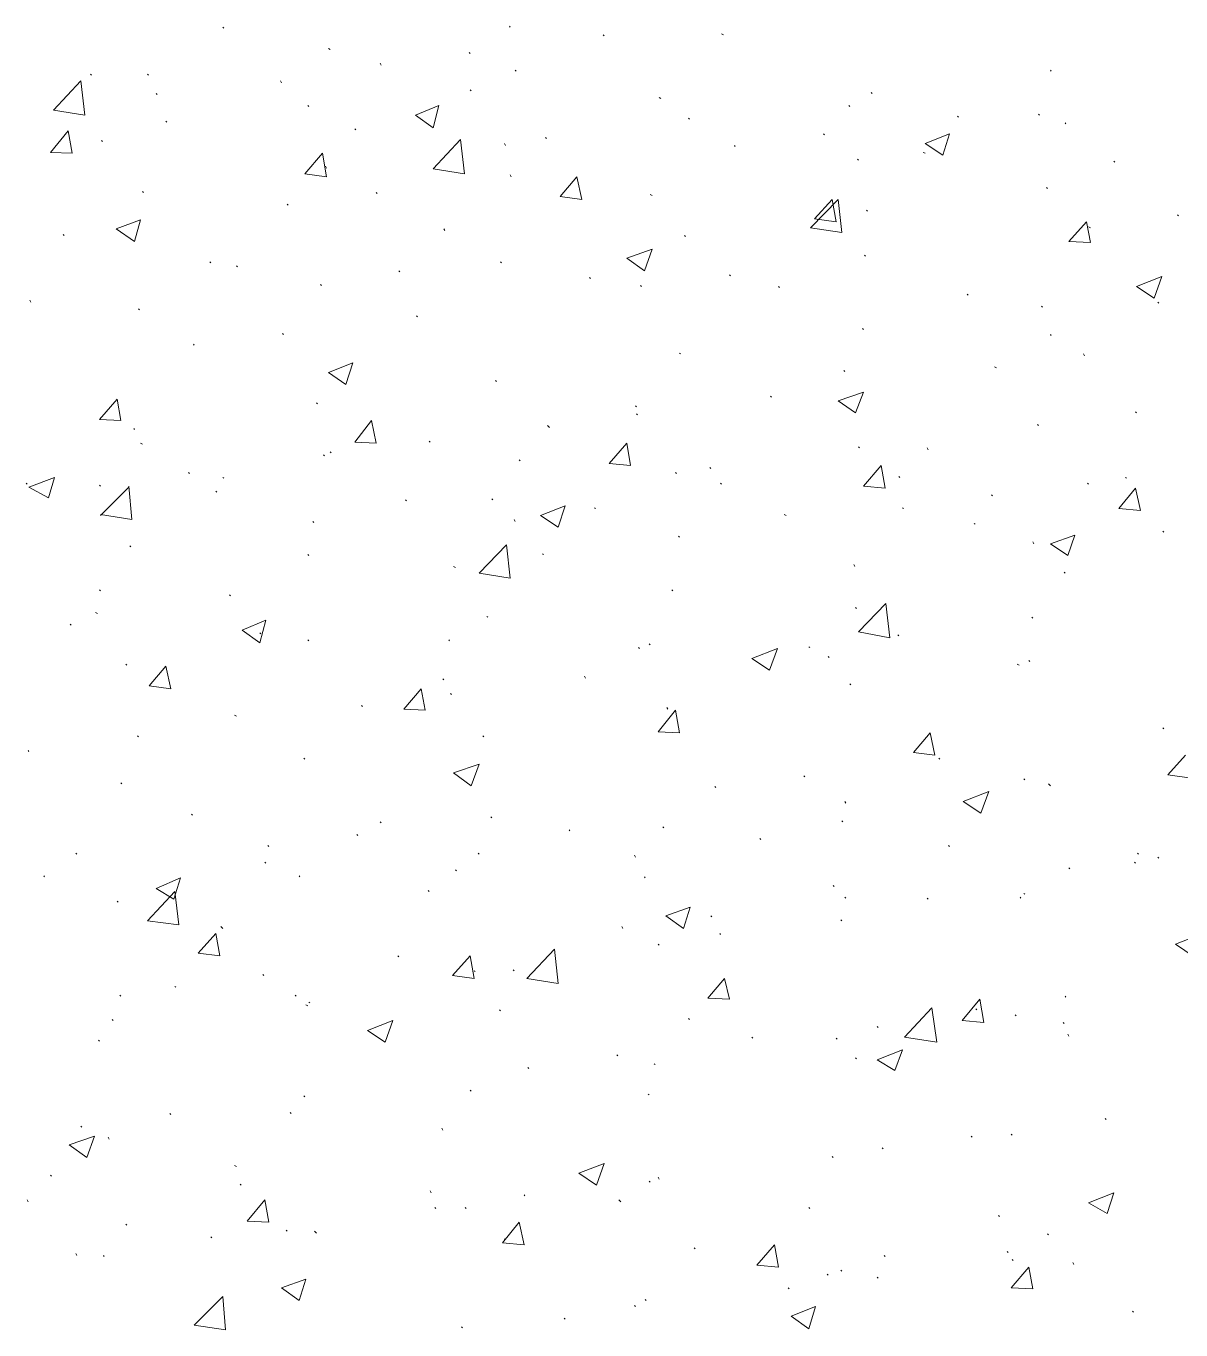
# Model space of a CAD drawing. Header units: millimetres. Extents: x 2928 to 3112, y 1220 to 1280.
# Drawn here: x 2953.253 to 2955.221, y 1253.297 to 1255.517 of the extents above; entities that cross this region are included whole.
import ezdxf

# ---------------------------------------------------------------- set-up
doc = ezdxf.new("R2010")
doc.units = ezdxf.units.MM

msp = doc.modelspace()

# ---------------------------------------------------------------- linework, layer by layer
at = {"color": 92, "linetype": 'Continuous', "lineweight": 13, "true_color": 0x00b800}
for points in [[(2954.07817, 1255.51549), (2954.0765, 1255.51716), (2954.0765, 1255.51716)], [(2953.58983, 1255.51382), (2953.58816, 1255.51549), (2953.58816, 1255.51549)], [(2954.23817, 1255.50049), (2954.2365, 1255.50216), (2954.2365, 1255.50216)], [(2954.4415, 1255.50216), (2954.43817, 1255.50382), (2954.43817, 1255.50382)], [(2953.7715, 1255.47716), (2953.76816, 1255.47882), (2953.76816, 1255.47882)], [(2953.85816, 1255.45049), (2953.8565, 1255.45382), (2953.8565, 1255.45382)], [(2954.00983, 1255.47049), (2954.00817, 1255.47216), (2954.00817, 1255.47216)], [(2953.36482, 1255.43382), (2953.36316, 1255.43549), (2953.36316, 1255.43549)], [(2953.46149, 1255.43382), (2953.45982, 1255.43549), (2953.45982, 1255.43549)], [(2954.08817, 1255.44049), (2954.0865, 1255.44216), (2954.0865, 1255.44216)], [(2954.99985, 1255.44049), (2954.99818, 1255.44216), (2954.99818, 1255.44216)], [(2953.29982, 1255.37382), (2953.34649, 1255.42382), (2953.34649, 1255.42382)], [(2953.35316, 1255.36549), (2953.34649, 1255.42382), (2953.34649, 1255.42382)], [(2953.68816, 1255.42049), (2953.68649, 1255.42382), (2953.68649, 1255.42382)], [(2954.0115, 1255.40716), (2954.00983, 1255.40882), (2954.00983, 1255.40882)], [(2953.47649, 1255.40049), (2953.47482, 1255.40216), (2953.47482, 1255.40216)], [(2954.33484, 1255.39382), (2954.3315, 1255.39549), (2954.3315, 1255.39549)], [(2954.69484, 1255.40216), (2954.69317, 1255.40382), (2954.69317, 1255.40382)], [(2953.29982, 1255.37382), (2953.35316, 1255.36549), (2953.35316, 1255.36549)], [(2953.73483, 1255.38049), (2953.73316, 1255.38216), (2953.73316, 1255.38216)], [(2953.9165, 1255.36549), (2953.9565, 1255.38216), (2953.9565, 1255.38216)], [(2953.9165, 1255.36549), (2953.9465, 1255.34382), (2953.9465, 1255.34382)], [(2953.9465, 1255.34382), (2953.9565, 1255.38216), (2953.9565, 1255.38216)], [(2954.65651, 1255.38049), (2954.65484, 1255.38216), (2954.65484, 1255.38216)], [(2954.84151, 1255.36216), (2954.83984, 1255.36382), (2954.83984, 1255.36382)], [(2954.97985, 1255.36549), (2954.97818, 1255.36716), (2954.97818, 1255.36716)], [(2953.49316, 1255.35382), (2953.49149, 1255.35549), (2953.49149, 1255.35549)], [(2953.81483, 1255.34049), (2953.81316, 1255.34216), (2953.81316, 1255.34216)], [(2954.38317, 1255.35882), (2954.3815, 1255.36049), (2954.3815, 1255.36049)], [(2955.02485, 1255.35049), (2955.02318, 1255.35216), (2955.02318, 1255.35216)], [(2953.29482, 1255.30216), (2953.32482, 1255.33882), (2953.32482, 1255.33882)], [(2953.33149, 1255.30049), (2953.32482, 1255.33882), (2953.32482, 1255.33882)], [(2953.38316, 1255.32049), (2953.38149, 1255.32216), (2953.38149, 1255.32216)], [(2953.9465, 1255.27382), (2953.99316, 1255.32382), (2953.99316, 1255.32382)], [(2953.99983, 1255.26549), (2953.99316, 1255.32382), (2953.99316, 1255.32382)], [(2954.06983, 1255.31382), (2954.06817, 1255.31716), (2954.06817, 1255.31716)], [(2954.13983, 1255.32549), (2954.13817, 1255.32716), (2954.13817, 1255.32716)], [(2954.61317, 1255.33216), (2954.61151, 1255.33382), (2954.61151, 1255.33382)], [(2954.78484, 1255.31716), (2954.82651, 1255.33382), (2954.82651, 1255.33382)], [(2954.78484, 1255.31716), (2954.81484, 1255.29716), (2954.81484, 1255.29716)], [(2954.81484, 1255.29716), (2954.82651, 1255.33382), (2954.82651, 1255.33382)], [(2953.29482, 1255.30216), (2953.33149, 1255.30049), (2953.33149, 1255.30049)], [(2953.72816, 1255.26549), (2953.75816, 1255.30049), (2953.75816, 1255.30049)], [(2953.76483, 1255.26049), (2953.75816, 1255.30049), (2953.75816, 1255.30049)], [(2954.46151, 1255.31216), (2954.45984, 1255.31382), (2954.45984, 1255.31382)], [(2954.46151, 1255.31216), (2954.45984, 1255.31382), (2954.45984, 1255.31382)], [(2954.78484, 1255.30049), (2954.78151, 1255.30216), (2954.78151, 1255.30216)], [(2953.76483, 1255.27549), (2953.76316, 1255.27882), (2953.76316, 1255.27882)], [(2953.9465, 1255.27382), (2953.99983, 1255.26549), (2953.99983, 1255.26549)], [(2954.67151, 1255.28882), (2954.66984, 1255.29049), (2954.66984, 1255.29049)], [(2955.10818, 1255.28549), (2955.10651, 1255.28715), (2955.10651, 1255.28715)], [(2953.72816, 1255.26549), (2953.76483, 1255.26049), (2953.76483, 1255.26049)], [(2954.07983, 1255.26049), (2954.07817, 1255.26382), (2954.07817, 1255.26382)], [(2954.16317, 1255.22715), (2954.1915, 1255.26049), (2954.1915, 1255.26049)], [(2954.19983, 1255.22215), (2954.1915, 1255.26049), (2954.1915, 1255.26049)], [(2953.45316, 1255.23382), (2953.45149, 1255.23549), (2953.45149, 1255.23549)], [(2953.8515, 1255.23215), (2953.84983, 1255.23382), (2953.84983, 1255.23382)], [(2954.31984, 1255.22882), (2954.3165, 1255.23049), (2954.3165, 1255.23049)], [(2954.99318, 1255.24049), (2954.99151, 1255.24215), (2954.99151, 1255.24215)], [(2953.69983, 1255.21215), (2953.69816, 1255.21382), (2953.69816, 1255.21382)], [(2954.16317, 1255.22715), (2954.19983, 1255.22215), (2954.19983, 1255.22215)], [(2954.58984, 1255.17382), (2954.63651, 1255.22215), (2954.63651, 1255.22215)], [(2954.59651, 1255.18882), (2954.62651, 1255.22215), (2954.62651, 1255.22215)], [(2954.63317, 1255.18382), (2954.62651, 1255.22215), (2954.62651, 1255.22215)], [(2954.64317, 1255.16549), (2954.63651, 1255.22215), (2954.63651, 1255.22215)], [(2953.40649, 1255.17215), (2953.44816, 1255.18715), (2953.44816, 1255.18715)], [(2953.43816, 1255.15049), (2953.44816, 1255.18715), (2953.44816, 1255.18715)], [(2954.59651, 1255.18882), (2954.63317, 1255.18382), (2954.63317, 1255.18382)], [(2954.68651, 1255.20215), (2954.68484, 1255.20382), (2954.68484, 1255.20382)], [(2955.02985, 1255.15049), (2955.05985, 1255.18382), (2955.05985, 1255.18382)], [(2955.06651, 1255.14882), (2955.05985, 1255.18382), (2955.05985, 1255.18382)], [(2955.21652, 1255.19382), (2955.21485, 1255.19549), (2955.21485, 1255.19549)], [(2953.31816, 1255.16049), (2953.31649, 1255.16215), (2953.31649, 1255.16215)], [(2953.40649, 1255.17215), (2953.43816, 1255.15049), (2953.43816, 1255.15049)], [(2953.9665, 1255.16882), (2953.96483, 1255.17215), (2953.96483, 1255.17215)], [(2954.58984, 1255.17382), (2954.64317, 1255.16549), (2954.64317, 1255.16549)], [(2955.06651, 1255.17382), (2955.06318, 1255.17549), (2955.06318, 1255.17549)], [(2954.3765, 1255.15882), (2954.37484, 1255.16049), (2954.37484, 1255.16049)], [(2955.02985, 1255.15049), (2955.06651, 1255.14882), (2955.06651, 1255.14882)], [(2954.2765, 1255.12215), (2954.31984, 1255.13715), (2954.31984, 1255.13715)], [(2954.2765, 1255.12215), (2954.3065, 1255.10049), (2954.3065, 1255.10049)], [(2954.3065, 1255.10049), (2954.31984, 1255.13715), (2954.31984, 1255.13715)], [(2954.68317, 1255.12549), (2954.68151, 1255.12715), (2954.68151, 1255.12715)], [(2953.56816, 1255.11382), (2953.56649, 1255.11549), (2953.56649, 1255.11549)], [(2953.61316, 1255.10715), (2953.61149, 1255.10882), (2953.61149, 1255.10882)], [(2953.88983, 1255.09882), (2953.88816, 1255.10049), (2953.88816, 1255.10049)], [(2954.06317, 1255.11382), (2954.0615, 1255.11549), (2954.0615, 1255.11549)], [(2953.75649, 1255.07549), (2953.75483, 1255.07715), (2953.75483, 1255.07715)], [(2954.21483, 1255.08715), (2954.21317, 1255.08882), (2954.21317, 1255.08882)], [(2954.3015, 1255.07382), (2954.29984, 1255.07549), (2954.29984, 1255.07549)], [(2954.45317, 1255.09215), (2954.4515, 1255.09382), (2954.4515, 1255.09382)], [(2954.53651, 1255.07215), (2954.53484, 1255.07382), (2954.53484, 1255.07382)], [(2955.14485, 1255.07382), (2955.18818, 1255.09049), (2955.18818, 1255.09049)], [(2955.14485, 1255.07382), (2955.17485, 1255.05382), (2955.17485, 1255.05382)], [(2955.17485, 1255.05382), (2955.18818, 1255.09049), (2955.18818, 1255.09049)], [(2954.85818, 1255.05882), (2954.85651, 1255.06048), (2954.85651, 1255.06048)], [(2953.26149, 1255.04715), (2953.25982, 1255.05048), (2953.25982, 1255.05048)], [(2953.44649, 1255.03382), (2953.44482, 1255.03548), (2953.44482, 1255.03548)], [(2954.98485, 1255.03882), (2954.98318, 1255.04048), (2954.98318, 1255.04048)], [(2955.18318, 1255.04548), (2955.18152, 1255.04715), (2955.18152, 1255.04715)], [(2953.91983, 1255.02215), (2953.91816, 1255.02382), (2953.91816, 1255.02382)], [(2953.69149, 1254.99215), (2953.68983, 1254.99382), (2953.68983, 1254.99382)], [(2954.67984, 1255.00048), (2954.67817, 1255.00215), (2954.67817, 1255.00215)], [(2954.99985, 1254.99048), (2954.99818, 1254.99215), (2954.99818, 1254.99215)], [(2953.53983, 1254.97382), (2953.53816, 1254.97548), (2953.53816, 1254.97548)], [(2953.76816, 1254.92715), (2953.80983, 1254.94382), (2953.80983, 1254.94382)], [(2953.79816, 1254.90715), (2953.80983, 1254.94382), (2953.80983, 1254.94382)], [(2954.36817, 1254.95882), (2954.3665, 1254.96048), (2954.3665, 1254.96048)], [(2955.05651, 1254.95548), (2955.05485, 1254.95882), (2955.05485, 1254.95882)], [(2953.76816, 1254.92715), (2953.79816, 1254.90715), (2953.79816, 1254.90715)], [(2954.64817, 1254.92882), (2954.64651, 1254.93048), (2954.64651, 1254.93048)], [(2954.90651, 1254.93548), (2954.90318, 1254.93715), (2954.90318, 1254.93715)], [(2954.05483, 1254.91215), (2954.05317, 1254.91382), (2954.05317, 1254.91382)], [(2953.37816, 1254.84715), (2953.40816, 1254.88215), (2953.40816, 1254.88215)], [(2953.41482, 1254.84548), (2953.40816, 1254.88215), (2953.40816, 1254.88215)], [(2953.74983, 1254.87382), (2953.74816, 1254.87548), (2953.74816, 1254.87548)], [(2954.52317, 1254.88548), (2954.52151, 1254.88715), (2954.52151, 1254.88715)], [(2954.63651, 1254.87882), (2954.67984, 1254.89382), (2954.67984, 1254.89382)], [(2954.63651, 1254.87882), (2954.66651, 1254.85882), (2954.66651, 1254.85882)], [(2954.66651, 1254.85882), (2954.67984, 1254.89382), (2954.67984, 1254.89382)], [(2954.29317, 1254.86882), (2954.2915, 1254.87048), (2954.2915, 1254.87048)], [(2954.29484, 1254.85548), (2954.29317, 1254.85715), (2954.29317, 1254.85715)], [(2955.14485, 1254.85882), (2955.14318, 1254.86048), (2955.14318, 1254.86048)], [(2953.37816, 1254.84715), (2953.41482, 1254.84548), (2953.41482, 1254.84548)], [(2953.43816, 1254.83048), (2953.43649, 1254.83215), (2953.43649, 1254.83215)], [(2953.81316, 1254.80881), (2953.8415, 1254.84548), (2953.8415, 1254.84548)], [(2953.84983, 1254.80715), (2953.8415, 1254.84548), (2953.8415, 1254.84548)], [(2954.14483, 1254.83382), (2954.1415, 1254.83715), (2954.1415, 1254.83715)], [(2954.97818, 1254.83715), (2954.97651, 1254.83882), (2954.97651, 1254.83882)], [(2953.45149, 1254.80548), (2953.44816, 1254.80715), (2953.44816, 1254.80715)], [(2953.81316, 1254.80881), (2953.84983, 1254.80715), (2953.84983, 1254.80715)], [(2953.9415, 1254.80881), (2953.93983, 1254.81048), (2953.93983, 1254.81048)], [(2954.2465, 1254.77215), (2954.2765, 1254.80715), (2954.2765, 1254.80715)], [(2954.28317, 1254.76881), (2954.2765, 1254.80715), (2954.2765, 1254.80715)], [(2953.7615, 1254.78548), (2953.75983, 1254.78715), (2953.75983, 1254.78715)], [(2953.77316, 1254.79048), (2953.7715, 1254.79215), (2953.7715, 1254.79215)], [(2954.67317, 1254.79881), (2954.67151, 1254.80048), (2954.67151, 1254.80048)], [(2954.78984, 1254.79548), (2954.78818, 1254.79881), (2954.78818, 1254.79881)], [(2954.09483, 1254.77715), (2954.09317, 1254.77881), (2954.09317, 1254.77881)], [(2954.2465, 1254.77215), (2954.28317, 1254.76881), (2954.28317, 1254.76881)], [(2954.41984, 1254.76381), (2954.41817, 1254.76548), (2954.41817, 1254.76548)], [(2954.67984, 1254.73381), (2954.70984, 1254.76881), (2954.70984, 1254.76881)], [(2954.71651, 1254.73048), (2954.70984, 1254.76881), (2954.70984, 1254.76881)], [(2953.25815, 1254.73215), (2953.30149, 1254.74881), (2953.30149, 1254.74881)], [(2953.29149, 1254.71381), (2953.30149, 1254.74881), (2953.30149, 1254.74881)], [(2953.53149, 1254.75548), (2953.52983, 1254.75715), (2953.52983, 1254.75715)], [(2953.58983, 1254.74715), (2953.58816, 1254.74881), (2953.58816, 1254.74881)], [(2954.3615, 1254.75548), (2954.35984, 1254.75715), (2954.35984, 1254.75715)], [(2954.74151, 1254.74881), (2954.73984, 1254.75048), (2954.73984, 1254.75048)], [(2955.12818, 1254.74715), (2955.12651, 1254.74881), (2955.12651, 1254.74881)], [(2953.25482, 1254.73715), (2953.25315, 1254.73881), (2953.25315, 1254.73881)], [(2953.25815, 1254.73215), (2953.29149, 1254.71381), (2953.29149, 1254.71381)], [(2953.37982, 1254.73381), (2953.37816, 1254.73548), (2953.37816, 1254.73548)], [(2953.37982, 1254.68381), (2953.42816, 1254.73215), (2953.42816, 1254.73215)], [(2953.43316, 1254.67715), (2953.42816, 1254.73381), (2953.42816, 1254.73381)], [(2953.57816, 1254.72381), (2953.57649, 1254.72548), (2953.57649, 1254.72548)], [(2954.43817, 1254.73715), (2954.4365, 1254.73881), (2954.4365, 1254.73881)], [(2954.67984, 1254.73381), (2954.71651, 1254.73048), (2954.71651, 1254.73048)], [(2954.89984, 1254.71715), (2954.89818, 1254.71881), (2954.89818, 1254.71881)], [(2955.06318, 1254.73715), (2955.06151, 1254.73881), (2955.06151, 1254.73881)], [(2955.11485, 1254.69548), (2955.14318, 1254.73048), (2955.14318, 1254.73048)], [(2955.15151, 1254.69215), (2955.14318, 1254.73048), (2955.14318, 1254.73048)], [(2953.9015, 1254.70881), (2953.89983, 1254.71048), (2953.89983, 1254.71048)], [(2954.04817, 1254.71048), (2954.0465, 1254.71215), (2954.0465, 1254.71215)], [(2954.12983, 1254.68381), (2954.1715, 1254.70048), (2954.1715, 1254.70048)], [(2954.15983, 1254.66381), (2954.1715, 1254.70048), (2954.1715, 1254.70048)], [(2954.22317, 1254.69548), (2954.2215, 1254.69715), (2954.2215, 1254.69715)], [(2954.74818, 1254.69548), (2954.74651, 1254.69715), (2954.74651, 1254.69715)], [(2955.11485, 1254.69548), (2955.15151, 1254.69215), (2955.15151, 1254.69215)], [(2953.37982, 1254.68548), (2953.43316, 1254.67715), (2953.43316, 1254.67715)], [(2953.74316, 1254.67215), (2953.74149, 1254.67381), (2953.74149, 1254.67381)], [(2954.0865, 1254.67381), (2954.08483, 1254.67715), (2954.08483, 1254.67715)], [(2954.12983, 1254.68381), (2954.15983, 1254.66381), (2954.15983, 1254.66381)], [(2954.54817, 1254.68381), (2954.54484, 1254.68548), (2954.54484, 1254.68548)], [(2954.86984, 1254.66881), (2954.86818, 1254.67048), (2954.86818, 1254.67048)], [(2955.19152, 1254.65548), (2955.18985, 1254.65715), (2955.18985, 1254.65715)], [(2953.43149, 1254.63048), (2953.42982, 1254.63215), (2953.42982, 1254.63215)], [(2954.02483, 1254.58548), (2954.0715, 1254.63381), (2954.0715, 1254.63381)], [(2954.07817, 1254.57714), (2954.0715, 1254.63381), (2954.0715, 1254.63381)], [(2954.3665, 1254.64715), (2954.36484, 1254.64881), (2954.36484, 1254.64881)], [(2954.96985, 1254.63548), (2954.96818, 1254.63881), (2954.96818, 1254.63881)], [(2954.99818, 1254.63548), (2955.03985, 1254.65048), (2955.03985, 1254.65048)], [(2954.99818, 1254.63548), (2955.02818, 1254.61548), (2955.02818, 1254.61548)], [(2955.02818, 1254.61548), (2955.03985, 1254.65048), (2955.03985, 1254.65048)], [(2953.73483, 1254.61548), (2953.73316, 1254.61715), (2953.73316, 1254.61715)], [(2954.13483, 1254.61715), (2954.13317, 1254.61881), (2954.13317, 1254.61881)], [(2953.98483, 1254.59548), (2953.9815, 1254.59715), (2953.9815, 1254.59715)], [(2954.02483, 1254.58548), (2954.07817, 1254.57714), (2954.07817, 1254.57714)], [(2954.66484, 1254.59715), (2954.66317, 1254.60048), (2954.66317, 1254.60048)], [(2955.02318, 1254.58548), (2955.02151, 1254.58714), (2955.02151, 1254.58714)], [(2953.37982, 1254.55548), (2953.37816, 1254.55714), (2953.37816, 1254.55714)], [(2953.60149, 1254.54714), (2953.59983, 1254.54881), (2953.59983, 1254.54881)], [(2954.35484, 1254.55548), (2954.35317, 1254.55714), (2954.35317, 1254.55714)], [(2953.37482, 1254.51714), (2953.37149, 1254.51881), (2953.37149, 1254.51881)], [(2954.66817, 1254.52548), (2954.66651, 1254.52714), (2954.66651, 1254.52714)], [(2954.67151, 1254.48548), (2954.71818, 1254.53381), (2954.71818, 1254.53381)], [(2954.72484, 1254.47548), (2954.71818, 1254.53381), (2954.71818, 1254.53381)], [(2953.32982, 1254.49714), (2953.32816, 1254.49881), (2953.32816, 1254.49881)], [(2953.62149, 1254.48881), (2953.66149, 1254.50548), (2953.66149, 1254.50548)], [(2953.65149, 1254.46714), (2953.66149, 1254.50548), (2953.66149, 1254.50548)], [(2954.03983, 1254.51048), (2954.03817, 1254.51214), (2954.03817, 1254.51214)], [(2954.96818, 1254.50881), (2954.96651, 1254.51048), (2954.96651, 1254.51048)], [(2953.62149, 1254.48881), (2953.65149, 1254.46714), (2953.65149, 1254.46714)], [(2953.65316, 1254.48214), (2953.65149, 1254.48381), (2953.65149, 1254.48381)], [(2954.67151, 1254.48548), (2954.72484, 1254.47548), (2954.72484, 1254.47548)], [(2954.73984, 1254.47881), (2954.73818, 1254.48048), (2954.73818, 1254.48048)], [(2953.73483, 1254.47048), (2953.73316, 1254.47214), (2953.73316, 1254.47214)], [(2953.97483, 1254.47048), (2953.97316, 1254.47214), (2953.97316, 1254.47214)], [(2954.29817, 1254.45714), (2954.2965, 1254.45881), (2954.2965, 1254.45881)], [(2954.3165, 1254.46381), (2954.31484, 1254.46548), (2954.31484, 1254.46548)], [(2954.48984, 1254.44048), (2954.53317, 1254.45714), (2954.53317, 1254.45714)], [(2954.51984, 1254.42048), (2954.53317, 1254.45714), (2954.53317, 1254.45714)], [(2954.58817, 1254.45881), (2954.58651, 1254.46048), (2954.58651, 1254.46048)], [(2953.42482, 1254.42881), (2953.42316, 1254.43048), (2953.42316, 1254.43048)], [(2954.48984, 1254.44048), (2954.51984, 1254.42048), (2954.51984, 1254.42048)], [(2954.62151, 1254.44214), (2954.61984, 1254.44381), (2954.61984, 1254.44381)], [(2954.94485, 1254.42881), (2954.94151, 1254.43048), (2954.94151, 1254.43048)], [(2954.96318, 1254.43548), (2954.96151, 1254.43714), (2954.96151, 1254.43714)], [(2953.46316, 1254.39381), (2953.49149, 1254.42714), (2953.49149, 1254.42714)], [(2953.49982, 1254.38881), (2953.49149, 1254.42714), (2953.49149, 1254.42714)], [(2954.2065, 1254.40714), (2954.20483, 1254.41048), (2954.20483, 1254.41048)], [(2953.46316, 1254.39381), (2953.49982, 1254.38881), (2953.49982, 1254.38881)], [(2953.8965, 1254.35381), (2953.9265, 1254.38881), (2953.9265, 1254.38881)], [(2953.93316, 1254.35214), (2953.9265, 1254.38881), (2953.9265, 1254.38881)], [(2953.96483, 1254.40381), (2953.96316, 1254.40548), (2953.96316, 1254.40548)], [(2954.65817, 1254.39548), (2954.65651, 1254.39714), (2954.65651, 1254.39714)], [(2953.97816, 1254.37881), (2953.9765, 1254.38048), (2953.9765, 1254.38048)], [(2953.61149, 1254.34214), (2953.60816, 1254.34381), (2953.60816, 1254.34381)], [(2953.8265, 1254.35881), (2953.82483, 1254.36047), (2953.82483, 1254.36047)], [(2953.8965, 1254.35381), (2953.93316, 1254.35214), (2953.93316, 1254.35214)], [(2954.32984, 1254.31547), (2954.35984, 1254.35214), (2954.35984, 1254.35214)], [(2954.3465, 1254.35381), (2954.34484, 1254.35714), (2954.34484, 1254.35714)], [(2954.3665, 1254.31381), (2954.35984, 1254.35214), (2954.35984, 1254.35214)], [(2955.19152, 1254.32047), (2955.18985, 1254.32214), (2955.18985, 1254.32214)], [(2953.44482, 1254.30714), (2953.44316, 1254.30881), (2953.44316, 1254.30881)], [(2954.03317, 1254.30714), (2954.0315, 1254.30881), (2954.0315, 1254.30881)], [(2954.32984, 1254.31547), (2954.3665, 1254.31381), (2954.3665, 1254.31381)], [(2954.76484, 1254.28047), (2954.79318, 1254.31381), (2954.79318, 1254.31381)], [(2954.80151, 1254.27547), (2954.79318, 1254.31381), (2954.79318, 1254.31381)], [(2953.25815, 1254.28214), (2953.25649, 1254.28381), (2953.25649, 1254.28381)], [(2954.76484, 1254.28047), (2954.80151, 1254.27547), (2954.80151, 1254.27547)], [(2955.19818, 1254.24214), (2955.22818, 1254.27547), (2955.22818, 1254.27547)], [(2953.72816, 1254.26881), (2953.72649, 1254.27047), (2953.72649, 1254.27047)], [(2953.9815, 1254.24547), (2954.02483, 1254.26047), (2954.02483, 1254.26047)], [(2954.0115, 1254.22381), (2954.02483, 1254.26047), (2954.02483, 1254.26047)], [(2954.80984, 1254.26881), (2954.80818, 1254.27047), (2954.80818, 1254.27047)], [(2953.9815, 1254.24547), (2954.0115, 1254.22381), (2954.0115, 1254.22381)], [(2954.57984, 1254.23881), (2954.57817, 1254.24047), (2954.57817, 1254.24047)], [(2954.95485, 1254.23381), (2954.95318, 1254.23547), (2954.95318, 1254.23547)], [(2955.19818, 1254.24214), (2955.23485, 1254.23714), (2955.23485, 1254.23714)], [(2953.41649, 1254.22714), (2953.41482, 1254.22881), (2953.41482, 1254.22881)], [(2954.42817, 1254.22047), (2954.4265, 1254.22214), (2954.4265, 1254.22214)], [(2954.84984, 1254.19714), (2954.89318, 1254.21381), (2954.89318, 1254.21381)], [(2954.87984, 1254.17714), (2954.89318, 1254.21381), (2954.89318, 1254.21381)], [(2954.99818, 1254.22381), (2954.99485, 1254.22714), (2954.99485, 1254.22714)], [(2954.64984, 1254.19381), (2954.64817, 1254.19714), (2954.64817, 1254.19714)], [(2954.84984, 1254.19714), (2954.87984, 1254.17714), (2954.87984, 1254.17714)], [(2953.53649, 1254.17381), (2953.53483, 1254.17547), (2953.53483, 1254.17547)], [(2954.0465, 1254.16881), (2954.04483, 1254.17047), (2954.04483, 1254.17047)], [(2954.64484, 1254.16214), (2954.64317, 1254.16381), (2954.64317, 1254.16381)], [(2953.81816, 1254.13881), (2953.8165, 1254.14047), (2953.8165, 1254.14047)], [(2953.85816, 1254.16047), (2953.8565, 1254.16214), (2953.8565, 1254.16214)], [(2954.17983, 1254.14714), (2954.17817, 1254.14881), (2954.17817, 1254.14881)], [(2954.33984, 1254.15214), (2954.33817, 1254.15381), (2954.33817, 1254.15381)], [(2953.66649, 1254.12047), (2953.66483, 1254.12214), (2953.66483, 1254.12214)], [(2954.50484, 1254.13214), (2954.50317, 1254.13381), (2954.50317, 1254.13381)], [(2954.82651, 1254.12047), (2954.82484, 1254.12214), (2954.82484, 1254.12214)], [(2953.33982, 1254.10714), (2953.33816, 1254.1088), (2953.33816, 1254.1088)], [(2954.02483, 1254.10714), (2954.02317, 1254.1088), (2954.02317, 1254.1088)], [(2954.2915, 1254.10214), (2954.28984, 1254.10547), (2954.28984, 1254.10547)], [(2955.14818, 1254.10714), (2955.14651, 1254.1088), (2955.14651, 1254.1088)], [(2955.18318, 1254.10047), (2955.18152, 1254.10214), (2955.18152, 1254.10214)], [(2953.66149, 1254.09214), (2953.65983, 1254.0938), (2953.65983, 1254.0938)], [(2953.9865, 1254.0788), (2953.98483, 1254.08047), (2953.98483, 1254.08047)], [(2955.03151, 1254.08214), (2955.02985, 1254.0838), (2955.02985, 1254.0838)], [(2955.14318, 1254.09214), (2955.14151, 1254.0938), (2955.14151, 1254.0938)], [(2953.28482, 1254.0688), (2953.28315, 1254.07047), (2953.28315, 1254.07047)], [(2953.47482, 1254.0488), (2953.51649, 1254.06714), (2953.51649, 1254.06714)], [(2953.50482, 1254.03047), (2953.51649, 1254.06714), (2953.51649, 1254.06714)], [(2953.71983, 1254.0688), (2953.71816, 1254.07047), (2953.71816, 1254.07047)], [(2954.30817, 1254.06714), (2954.3065, 1254.0688), (2954.3065, 1254.0688)], [(2954.62984, 1254.05214), (2954.62817, 1254.0538), (2954.62817, 1254.0538)], [(2953.45982, 1253.9938), (2953.50649, 1254.0438), (2953.50649, 1254.0438)], [(2953.47482, 1254.0488), (2953.50482, 1254.03047), (2953.50482, 1254.03047)], [(2953.51316, 1253.98714), (2953.50649, 1254.0438), (2953.50649, 1254.0438)], [(2953.93983, 1254.0438), (2953.93816, 1254.04547), (2953.93816, 1254.04547)], [(2954.64984, 1254.03214), (2954.64817, 1254.0338), (2954.64817, 1254.0338)], [(2954.78984, 1254.03047), (2954.78818, 1254.03214), (2954.78818, 1254.03214)], [(2954.94818, 1254.03214), (2954.94651, 1254.0338), (2954.94651, 1254.0338)], [(2954.95485, 1254.0388), (2954.95318, 1254.04047), (2954.95318, 1254.04047)], [(2953.40982, 1254.02547), (2953.40816, 1254.02714), (2953.40816, 1254.02714)], [(2954.34317, 1254.00214), (2954.38484, 1254.01714), (2954.38484, 1254.01714)], [(2954.37317, 1253.98047), (2954.38484, 1254.01714), (2954.38484, 1254.01714)], [(2953.45982, 1253.9938), (2953.51316, 1253.98714), (2953.51316, 1253.98714)], [(2954.34317, 1254.00214), (2954.37317, 1253.98047), (2954.37317, 1253.98047)], [(2954.4215, 1254.00047), (2954.41984, 1254.00214), (2954.41984, 1254.00214)], [(2954.64317, 1253.9938), (2954.64151, 1253.99547), (2954.64151, 1253.99547)], [(2953.54649, 1253.9388), (2953.57649, 1253.97214), (2953.57649, 1253.97214)], [(2953.58316, 1253.9338), (2953.57649, 1253.97214), (2953.57649, 1253.97214)], [(2953.58816, 1253.98047), (2953.58483, 1253.9838), (2953.58483, 1253.9838)], [(2954.26984, 1253.98047), (2954.26817, 1253.9838), (2954.26817, 1253.9838)], [(2954.4365, 1253.97047), (2954.43484, 1253.97214), (2954.43484, 1253.97214)], [(2955.21152, 1253.9538), (2955.25318, 1253.97047), (2955.25318, 1253.97047)], [(2954.1065, 1253.89547), (2954.15317, 1253.94547), (2954.15317, 1253.94547)], [(2954.15983, 1253.88713), (2954.15317, 1253.94547), (2954.15317, 1253.94547)], [(2954.3315, 1253.95214), (2954.32984, 1253.9538), (2954.32984, 1253.9538)], [(2955.21152, 1253.9538), (2955.24318, 1253.93214), (2955.24318, 1253.93214)], [(2953.54649, 1253.9388), (2953.58316, 1253.9338), (2953.58316, 1253.9338)], [(2953.88816, 1253.93214), (2953.8865, 1253.9338), (2953.8865, 1253.9338)], [(2953.97983, 1253.90047), (2954.00983, 1253.9338), (2954.00983, 1253.9338)], [(2954.0165, 1253.89547), (2954.00983, 1253.9338), (2954.00983, 1253.9338)], [(2953.65816, 1253.90047), (2953.65649, 1253.90214), (2953.65649, 1253.90214)], [(2953.97983, 1253.90047), (2954.0165, 1253.89547), (2954.0165, 1253.89547)], [(2954.01817, 1253.90714), (2954.0165, 1253.9088), (2954.0165, 1253.9088)], [(2954.08483, 1253.9088), (2954.08317, 1253.91047), (2954.08317, 1253.91047)], [(2953.50816, 1253.88047), (2953.50649, 1253.88213), (2953.50649, 1253.88213)], [(2954.1065, 1253.89547), (2954.15983, 1253.88713), (2954.15983, 1253.88713)], [(2954.41484, 1253.86213), (2954.44317, 1253.89547), (2954.44317, 1253.89547)], [(2954.4515, 1253.86047), (2954.44317, 1253.89547), (2954.44317, 1253.89547)], [(2953.41482, 1253.86547), (2953.41316, 1253.86713), (2953.41316, 1253.86713)], [(2953.71316, 1253.86547), (2953.71149, 1253.86713), (2953.71149, 1253.86713)], [(2953.73649, 1253.8538), (2953.73483, 1253.85547), (2953.73483, 1253.85547)], [(2954.41484, 1253.86213), (2954.4515, 1253.86047), (2954.4515, 1253.86047)], [(2954.84818, 1253.8238), (2954.87818, 1253.86047), (2954.87818, 1253.86047)], [(2954.88484, 1253.82047), (2954.87818, 1253.86047), (2954.87818, 1253.86047)], [(2955.02485, 1253.8638), (2955.02318, 1253.86547), (2955.02318, 1253.86547)], [(2953.73316, 1253.8488), (2953.72983, 1253.85047), (2953.72983, 1253.85047)], [(2954.0615, 1253.84047), (2954.05983, 1253.84213), (2954.05983, 1253.84213)], [(2954.74984, 1253.79547), (2954.79651, 1253.84547), (2954.79651, 1253.84547)], [(2954.80484, 1253.78713), (2954.79651, 1253.84547), (2954.79651, 1253.84547)], [(2954.87318, 1253.84213), (2954.87151, 1253.8438), (2954.87151, 1253.8438)], [(2954.93985, 1253.83213), (2954.93818, 1253.8338), (2954.93818, 1253.8338)], [(2953.40149, 1253.8238), (2953.39982, 1253.82547), (2953.39982, 1253.82547)], [(2953.83483, 1253.80713), (2953.87816, 1253.8238), (2953.87816, 1253.8238)], [(2953.86483, 1253.78713), (2953.87816, 1253.8238), (2953.87816, 1253.8238)], [(2954.38317, 1253.82547), (2954.3815, 1253.82713), (2954.3815, 1253.82713)], [(2954.70484, 1253.81213), (2954.70318, 1253.8138), (2954.70318, 1253.8138)], [(2954.84818, 1253.8238), (2954.88484, 1253.82047), (2954.88484, 1253.82047)], [(2955.02151, 1253.8188), (2955.01985, 1253.82047), (2955.01985, 1253.82047)], [(2953.37816, 1253.7888), (2953.37649, 1253.79047), (2953.37649, 1253.79047)], [(2953.83483, 1253.80713), (2953.86483, 1253.78713), (2953.86483, 1253.78713)], [(2954.49151, 1253.7938), (2954.48984, 1253.79547), (2954.48984, 1253.79547)], [(2954.63484, 1253.79213), (2954.63317, 1253.7938), (2954.63317, 1253.7938)], [(2954.74984, 1253.79547), (2954.80484, 1253.78713), (2954.80484, 1253.78713)], [(2955.02985, 1253.79713), (2955.02818, 1253.80047), (2955.02818, 1253.80047)], [(2954.2615, 1253.7638), (2954.25984, 1253.76547), (2954.25984, 1253.76547)], [(2954.70318, 1253.75713), (2954.74651, 1253.7738), (2954.74651, 1253.7738)], [(2954.73318, 1253.7388), (2954.74651, 1253.7738), (2954.74651, 1253.7738)], [(2954.10983, 1253.74213), (2954.10817, 1253.7438), (2954.10817, 1253.7438)], [(2954.32484, 1253.7488), (2954.32317, 1253.75047), (2954.32317, 1253.75047)], [(2954.66817, 1253.7588), (2954.66651, 1253.76047), (2954.66651, 1253.76047)], [(2954.70318, 1253.75713), (2954.73318, 1253.7388), (2954.73318, 1253.7388)], [(2954.0115, 1253.7038), (2954.00983, 1253.70547), (2954.00983, 1253.70547)], [(2954.31484, 1253.69713), (2954.31317, 1253.6988), (2954.31317, 1253.6988)], [(2953.72816, 1253.6938), (2953.72649, 1253.69547), (2953.72649, 1253.69547)], [(2953.49982, 1253.6638), (2953.49816, 1253.66547), (2953.49816, 1253.66547)], [(2953.70483, 1253.66547), (2953.70316, 1253.66713), (2953.70316, 1253.66713)], [(2955.09318, 1253.65546), (2955.09151, 1253.65713), (2955.09151, 1253.65713)], [(2953.34816, 1253.64213), (2953.34649, 1253.6438), (2953.34649, 1253.6438)], [(2953.96316, 1253.63713), (2953.9615, 1253.64046), (2953.9615, 1253.64046)], [(2954.93318, 1253.6288), (2954.93151, 1253.63046), (2954.93151, 1253.63046)], [(2953.32649, 1253.61213), (2953.36982, 1253.62713), (2953.36982, 1253.62713)], [(2953.32649, 1253.61213), (2953.35649, 1253.59046), (2953.35649, 1253.59046)], [(2953.35649, 1253.59046), (2953.36982, 1253.62713), (2953.36982, 1253.62713)], [(2953.39482, 1253.62213), (2953.39316, 1253.62546), (2953.39316, 1253.62546)], [(2954.86484, 1253.62546), (2954.86318, 1253.62713), (2954.86318, 1253.62713)], [(2954.62817, 1253.59046), (2954.62651, 1253.59213), (2954.62651, 1253.59213)], [(2954.71318, 1253.60546), (2954.71151, 1253.60713), (2954.71151, 1253.60713)], [(2953.61149, 1253.57546), (2953.60816, 1253.57713), (2953.60816, 1253.57713)], [(2954.19483, 1253.5638), (2954.23817, 1253.58046), (2954.23817, 1253.58046)], [(2954.19483, 1253.5638), (2954.22483, 1253.5438), (2954.22483, 1253.5438)], [(2954.22483, 1253.5438), (2954.23817, 1253.58046), (2954.23817, 1253.58046)], [(2953.29649, 1253.5588), (2953.29482, 1253.56046), (2953.29482, 1253.56046)], [(2953.61983, 1253.5438), (2953.61816, 1253.54546), (2953.61816, 1253.54546)], [(2954.3165, 1253.5488), (2954.31484, 1253.55046), (2954.31484, 1253.55046)], [(2954.3315, 1253.5538), (2954.32984, 1253.55713), (2954.32984, 1253.55713)], [(2953.25649, 1253.51546), (2953.25482, 1253.5188), (2953.25482, 1253.5188)], [(2953.62983, 1253.48213), (2953.65983, 1253.5188), (2953.65983, 1253.5188)], [(2953.66649, 1253.48046), (2953.65983, 1253.5188), (2953.65983, 1253.5188)], [(2953.94316, 1253.53046), (2953.9415, 1253.5338), (2953.9415, 1253.5338)], [(2954.10317, 1253.52546), (2954.1015, 1253.52713), (2954.1015, 1253.52713)], [(2954.2665, 1253.51546), (2954.26317, 1253.5188), (2954.26317, 1253.5188)], [(2955.06318, 1253.5138), (2955.10651, 1253.53046), (2955.10651, 1253.53046)], [(2955.09485, 1253.49546), (2955.10651, 1253.53046), (2955.10651, 1253.53046)], [(2953.9515, 1253.5038), (2953.94983, 1253.50546), (2953.94983, 1253.50546)], [(2954.00317, 1253.5038), (2954.0015, 1253.50546), (2954.0015, 1253.50546)], [(2954.58817, 1253.5038), (2954.58651, 1253.50546), (2954.58651, 1253.50546)], [(2955.06318, 1253.5138), (2955.09485, 1253.49546), (2955.09485, 1253.49546)], [(2953.42482, 1253.47546), (2953.42316, 1253.47713), (2953.42316, 1253.47713)], [(2953.62983, 1253.48213), (2953.66649, 1253.48046), (2953.66649, 1253.48046)], [(2954.06483, 1253.44546), (2954.09317, 1253.48046), (2954.09317, 1253.48046)], [(2954.1015, 1253.44213), (2954.09317, 1253.48046), (2954.09317, 1253.48046)], [(2954.91151, 1253.49046), (2954.90984, 1253.49213), (2954.90984, 1253.49213)], [(2953.56983, 1253.4538), (2953.56816, 1253.45546), (2953.56816, 1253.45546)], [(2953.69816, 1253.46546), (2953.69649, 1253.46713), (2953.69649, 1253.46713)], [(2953.74816, 1253.46213), (2953.74483, 1253.46546), (2953.74483, 1253.46546)], [(2954.06983, 1253.45046), (2954.06817, 1253.45213), (2954.06817, 1253.45213)], [(2954.99485, 1253.4588), (2954.99318, 1253.46046), (2954.99318, 1253.46046)], [(2954.06483, 1253.44546), (2954.1015, 1253.44213), (2954.1015, 1253.44213)], [(2954.39317, 1253.43546), (2954.3915, 1253.43713), (2954.3915, 1253.43713)], [(2954.49817, 1253.40713), (2954.52817, 1253.44213), (2954.52817, 1253.44213)], [(2954.53484, 1253.40379), (2954.52817, 1253.44213), (2954.52817, 1253.44213)], [(2954.92651, 1253.42879), (2954.92484, 1253.43046), (2954.92484, 1253.43046)], [(2953.33982, 1253.42379), (2953.33816, 1253.42713), (2953.33816, 1253.42713)], [(2953.38649, 1253.42213), (2953.38482, 1253.42379), (2953.38482, 1253.42379)], [(2954.71651, 1253.42213), (2954.71484, 1253.42379), (2954.71484, 1253.42379)], [(2954.93485, 1253.41546), (2954.93318, 1253.41713), (2954.93318, 1253.41713)], [(2955.03818, 1253.40879), (2955.03651, 1253.41213), (2955.03651, 1253.41213)], [(2954.49817, 1253.40713), (2954.53484, 1253.40379), (2954.53484, 1253.40379)], [(2954.61984, 1253.39046), (2954.61817, 1253.39213), (2954.61817, 1253.39213)], [(2954.64317, 1253.39713), (2954.64151, 1253.39879), (2954.64151, 1253.39879)], [(2954.70484, 1253.38546), (2954.70318, 1253.38713), (2954.70318, 1253.38713)], [(2954.93151, 1253.36879), (2954.96151, 1253.40379), (2954.96151, 1253.40379)], [(2954.96818, 1253.36713), (2954.96151, 1253.40379), (2954.96151, 1253.40379)], [(2953.68816, 1253.36879), (2953.72983, 1253.38379), (2953.72983, 1253.38379)], [(2953.68816, 1253.36879), (2953.71816, 1253.34713), (2953.71816, 1253.34713)], [(2953.71816, 1253.34713), (2953.72983, 1253.38379), (2953.72983, 1253.38379)], [(2954.55317, 1253.36713), (2954.55151, 1253.36879), (2954.55151, 1253.36879)], [(2954.93151, 1253.36879), (2954.96818, 1253.36713), (2954.96818, 1253.36713)], [(2953.53983, 1253.30546), (2953.58816, 1253.35379), (2953.58816, 1253.35379)], [(2953.59316, 1253.29713), (2953.58816, 1253.35379), (2953.58816, 1253.35379)], [(2954.30984, 1253.34713), (2954.30817, 1253.34879), (2954.30817, 1253.34879)], [(2954.2915, 1253.33713), (2954.28984, 1253.33879), (2954.28984, 1253.33879)], [(2954.55651, 1253.32046), (2954.59817, 1253.33713), (2954.59817, 1253.33713)], [(2954.55651, 1253.32046), (2954.58651, 1253.29879), (2954.58651, 1253.29879)], [(2954.58651, 1253.29879), (2954.59817, 1253.33713), (2954.59817, 1253.33713)], [(2955.13985, 1253.32713), (2955.13818, 1253.32879), (2955.13818, 1253.32879)], [(2953.53983, 1253.30546), (2953.59316, 1253.29713), (2953.59316, 1253.29713)], [(2953.9965, 1253.30046), (2953.99483, 1253.30213), (2953.99483, 1253.30213)], [(2954.1715, 1253.31546), (2954.16983, 1253.31713), (2954.16983, 1253.31713)]]:
    msp.add_lwpolyline(points, dxfattribs=at)

doc.saveas('drawing.dxf')
